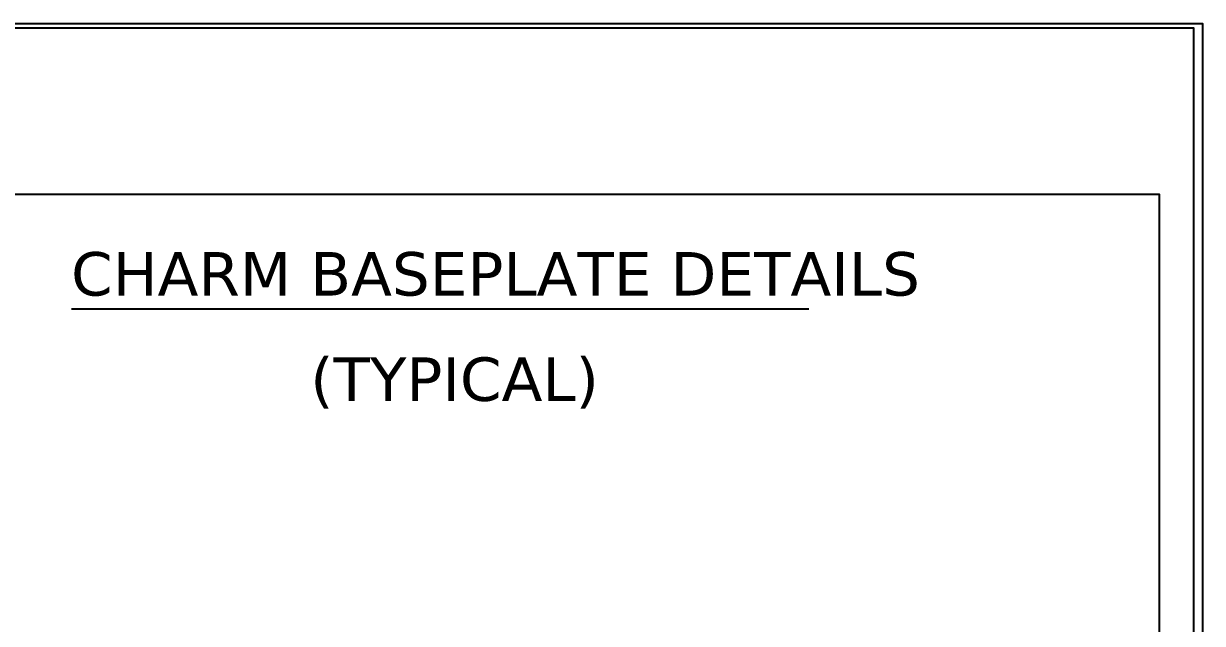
# Model space of a CAD drawing. Extents: x 9438 to 11125, y 1800 to 2873.
# Drawn here: x 10921.7 to 11125.3, y 2769.2 to 2872.7 of the extents above; entities that cross this region are included whole.
import ezdxf

# ---------------------------------------------------------------- set-up
doc = ezdxf.new("R2010")
doc.units = 0
doc.header["$LTSCALE"] = 10
doc.header["$MEASUREMENT"] = 0
doc.layers.add('G02-1-PRDXXXX-E-MRIO-01-P01-01$0$ANNOTATION', color=7, linetype='Continuous')
doc.layers.add('G02-1-PRDXXXX-E-MRIO-01-P01-01$0$TITLE', color=7, linetype='Continuous')
doc.layers.add('G02-1-PRDXXXX-E-MRIO-01-P01-01$0$View', color=251, linetype='Continuous', plot=False)
doc.styles.add('G02-1-PRDXXXX-E-MRIO-01-P01-01$0$PDF Verdana', font='verdana.ttf')

# ---------------------------------------------------------------- blocks, each defined once
blk = doc.blocks.new('G02-1-PRDXXXX-E-MRIO-01-P01-01$0$DV-54809-ZX-370-003')
at = {"layer": 'G02-1-PRDXXXX-E-MRIO-01-P01-01$0$ANNOTATION', "transparency": 33554559}
h = blk.add_hatch(color=256, dxfattribs=at)
h.paths.add_polyline_path([(1593.86, 984.73), (1593.69, 984.73), (1593.86, 984.73)], flags=0)
h.paths.add_polyline_path([(1593.86, 984.73), (1593.69, 984.73), (1593.86, 984.73)], flags=0)
h.paths.add_polyline_path([(1593.86, 984.73), (1593.52, 984.73), (1593.86, 984.73)], flags=0)
h.paths.add_polyline_path([(1593.86, 984.73), (1593.52, 984.73), (1593.86, 984.73)], flags=0)
h = blk.add_hatch(color=256, dxfattribs=at)
h.paths.add_polyline_path([(1595.22, 983.38), (1595.22, 983.38), (1595.22, 983.38)], flags=0)
h.paths.add_polyline_path([(1595.22, 983.38), (1595.22, 983.38), (1595.22, 983.38)], flags=0)
h.paths.add_polyline_path([(1595.22, 983.38), (1594.03, 983.38), (1595.22, 983.38)], flags=0)
h = blk.add_hatch(color=256, dxfattribs=at)
h.paths.add_polyline_path([(1595.56, 984.06), (1595.56, 984.06), (1595.56, 984.06)], flags=0)
h.paths.add_polyline_path([(1595.56, 984.06), (1595.56, 984.06), (1595.56, 984.06)], flags=0)
h.paths.add_polyline_path([(1595.56, 984.06), (1594.37, 984.06), (1595.56, 984.06)], flags=0)
h = blk.add_hatch(color=256, dxfattribs=at)
h.paths.add_polyline_path([(1594.88, 982.87), (1594.88, 982.87), (1594.88, 982.87)], flags=0)
h.paths.add_polyline_path([(1594.88, 982.87), (1594.88, 982.87), (1594.88, 982.87)], flags=0)
h.paths.add_polyline_path([(1594.88, 982.87), (1593.69, 982.87), (1594.88, 982.87)], flags=0)
h = blk.add_hatch(color=256, dxfattribs=at)
h.paths.add_polyline_path([(1588.44, 981.18), (1587.09, 981.18), (1588.44, 981.18)], flags=0)
h.paths.add_polyline_path([(1588.44, 981.18), (1586.92, 981.18), (1588.44, 981.18)], flags=0)
h.paths.add_polyline_path([(1588.44, 981.18), (1586.92, 981.18), (1588.44, 981.18)], flags=0)
h = blk.add_hatch(color=256, dxfattribs=at)
h.paths.add_polyline_path([(1595.05, 980.84), (1594.37, 980.84), (1595.05, 980.84)], flags=0)
h.paths.add_polyline_path([(1595.05, 980.84), (1594.37, 980.84), (1595.05, 980.84)], flags=0)
h.paths.add_polyline_path([(1595.05, 980.84), (1594.37, 980.84), (1595.05, 980.84)], flags=0)
h = blk.add_hatch(color=256, dxfattribs=at)
h.paths.add_polyline_path([(1595.05, 980.67), (1594.37, 980.67), (1595.05, 980.67)], flags=0)
h.paths.add_polyline_path([(1595.05, 980.67), (1594.37, 980.67), (1595.05, 980.67)], flags=0)
h.paths.add_polyline_path([(1595.05, 980.67), (1594.37, 980.67), (1595.05, 980.67)], flags=0)
h = blk.add_hatch(color=256, dxfattribs=at)
h.paths.add_polyline_path([(1595.89, 980.84), (1595.39, 980.84), (1595.89, 980.84)], flags=0)
h.paths.add_polyline_path([(1595.89, 980.84), (1595.39, 980.84), (1595.89, 980.84)], flags=0)
h.paths.add_polyline_path([(1595.89, 980.84), (1595.39, 980.84), (1595.89, 980.84)], flags=0)
h.paths.add_polyline_path([(1595.89, 980.84), (1595.39, 980.84), (1595.89, 980.84)], flags=0)
h = blk.add_hatch(color=256, dxfattribs=at)
h.paths.add_polyline_path([(1596.74, 980.33), (1595.56, 980.33), (1596.74, 980.33)], flags=0)
h.paths.add_polyline_path([(1596.74, 980.33), (1595.56, 980.33), (1596.74, 980.33)], flags=0)
h.paths.add_polyline_path([(1596.74, 980.33), (1595.56, 980.33), (1596.74, 980.33)], flags=0)
h = blk.add_hatch(color=256, dxfattribs=at)
h.paths.add_polyline_path([(1596.91, 980.16), (1596.06, 980.16), (1596.91, 980.16)], flags=0)
h.paths.add_polyline_path([(1596.91, 980.16), (1596.23, 980.16), (1596.91, 980.16)], flags=0)
h.paths.add_polyline_path([(1596.91, 980.16), (1596.23, 980.16), (1596.91, 980.16)], flags=0)
h = blk.add_hatch(color=256, dxfattribs=at)
h.paths.add_polyline_path([(1596.91, 979.99), (1596.4, 979.99), (1596.91, 979.99)], flags=0)
h.paths.add_polyline_path([(1596.91, 979.99), (1596.4, 979.99), (1596.91, 979.99)], flags=0)
h.paths.add_polyline_path([(1596.91, 979.99), (1596.4, 979.99), (1596.91, 979.99)], flags=0)
h.paths.add_polyline_path([(1596.91, 979.99), (1596.4, 979.99), (1596.91, 979.99)], flags=0)
h = blk.add_hatch(color=256, dxfattribs=at)
h.paths.add_polyline_path([(1599.96, 981.18), (1599.62, 981.18), (1599.96, 981.18)], flags=0)
h.paths.add_polyline_path([(1599.96, 981.18), (1599.45, 981.18), (1599.96, 981.18)], flags=0)
h.paths.add_polyline_path([(1599.96, 981.18), (1599.45, 981.18), (1599.96, 981.18)], flags=0)
h = blk.add_hatch(color=256, dxfattribs=at)
h.paths.add_polyline_path([(1587.09, 978.3), (1586.92, 978.3), (1587.09, 978.3)], flags=0)
h.paths.add_polyline_path([(1587.09, 978.3), (1586.92, 978.3), (1587.09, 978.3)], flags=0)
h.paths.add_polyline_path([(1587.09, 978.3), (1586.92, 978.3), (1587.09, 978.3)], flags=0)
h = blk.add_hatch(color=256, dxfattribs=at)
h.paths.add_polyline_path([(1589.46, 978.3), (1588.95, 978.3), (1589.46, 978.3)], flags=0)
h.paths.add_polyline_path([(1589.46, 978.3), (1589.46, 978.3), (1589.46, 978.3)], flags=0)
h.paths.add_polyline_path([(1589.46, 978.3), (1589.29, 978.3), (1589.46, 978.3)], flags=0)
h = blk.add_hatch(color=256, dxfattribs=at)
h.paths.add_polyline_path([(1591.66, 978.47), (1591.49, 978.47), (1591.66, 978.47)], flags=0)
h.paths.add_polyline_path([(1591.66, 978.47), (1591.32, 978.47), (1591.66, 978.47)], flags=0)
h.paths.add_polyline_path([(1591.66, 978.47), (1591.32, 978.47), (1591.66, 978.47)], flags=0)
h = blk.add_hatch(color=256, dxfattribs=at)
h.paths.add_polyline_path([(1591.83, 977.96), (1591.32, 977.96), (1591.83, 977.96)], flags=0)
h.paths.add_polyline_path([(1591.83, 977.96), (1591.49, 977.96), (1591.83, 977.96)], flags=0)
h.paths.add_polyline_path([(1591.83, 977.96), (1591.49, 977.96), (1591.83, 977.96)], flags=0)
h = blk.add_hatch(color=256, dxfattribs=at)
h.paths.add_polyline_path([(1595.22, 978.47), (1595.05, 978.47), (1595.22, 978.47)], flags=0)
h.paths.add_polyline_path([(1595.22, 978.47), (1594.88, 978.47), (1595.22, 978.47)], flags=0)
h.paths.add_polyline_path([(1595.22, 978.47), (1594.88, 978.47), (1595.22, 978.47)], flags=0)
h = blk.add_hatch(color=256, dxfattribs=at)
h.paths.add_polyline_path([(1596.23, 978.13), (1595.73, 978.13), (1596.23, 978.13)], flags=0)
h.paths.add_polyline_path([(1596.23, 978.13), (1595.56, 978.13), (1596.23, 978.13)], flags=0)
h.paths.add_polyline_path([(1596.23, 978.13), (1595.56, 978.13), (1596.23, 978.13)], flags=0)
h = blk.add_hatch(color=256, dxfattribs=at)
h.paths.add_polyline_path([(1596.57, 978.13), (1596.4, 978.13), (1596.57, 978.13)], flags=0)
h.paths.add_polyline_path([(1596.57, 978.13), (1596.4, 978.13), (1596.57, 978.13)], flags=0)
h.paths.add_polyline_path([(1596.57, 978.13), (1596.4, 978.13), (1596.57, 978.13)], flags=0)
h = blk.add_hatch(color=256, dxfattribs=at)
h.paths.add_polyline_path([(1596.57, 977.96), (1596.4, 977.96), (1596.57, 977.96)], flags=0)
h.paths.add_polyline_path([(1596.57, 977.96), (1596.4, 977.96), (1596.57, 977.96)], flags=0)
h.paths.add_polyline_path([(1596.57, 977.96), (1596.4, 977.96), (1596.57, 977.96)], flags=0)
h = blk.add_hatch(color=256, dxfattribs=at)
h.paths.add_polyline_path([(1597.93, 978.47), (1597.59, 978.47), (1597.93, 978.47)], flags=0)
h.paths.add_polyline_path([(1597.93, 978.47), (1597.42, 978.47), (1597.93, 978.47)], flags=0)
h.paths.add_polyline_path([(1597.93, 978.47), (1597.42, 978.47), (1597.93, 978.47)], flags=0)
h = blk.add_hatch(color=256, dxfattribs=at)
h.paths.add_polyline_path([(1601.14, 978.47), (1600.98, 978.47), (1601.14, 978.47)], flags=0)
h.paths.add_polyline_path([(1601.14, 978.47), (1600.98, 978.47), (1601.14, 978.47)], flags=0)
h.paths.add_polyline_path([(1601.14, 978.47), (1600.81, 978.47)], flags=0)
h = blk.add_hatch(color=256, dxfattribs=at)
h.paths.add_polyline_path([(1601.82, 977.79), (1601.48, 977.79), (1601.82, 977.79)], flags=0)
h.paths.add_polyline_path([(1601.82, 977.79), (1601.48, 977.79), (1601.82, 977.79)], flags=0)
h.paths.add_polyline_path([(1601.82, 977.79), (1601.48, 977.79), (1601.82, 977.79)], flags=0)
at = {"layer": 'G02-1-PRDXXXX-E-MRIO-01-P01-01$0$ANNOTATION', "lineweight": 25}
blk.add_lwpolyline([(1432.98, 1043.28), (1680.05, 1043.28), (1680.05, 662.77), (1432.98, 662.77)], close=True, dxfattribs=at)
blk.add_lwpolyline([(1492.25, 1023.47), (1619.59, 1023.47)], dxfattribs=at)
at = {"layer": 'G02-1-PRDXXXX-E-MRIO-01-P01-01$0$ANNOTATION', "attachment_point": 4, "style": 'G02-1-PRDXXXX-E-MRIO-01-P01-01$0$PDF Verdana'}
for s, insert, char_height in [('CHARM BASEPLATE DETAILS', (1492.16, 1029.46), 7.5077), ('(TYPICAL)', (1533.47, 1010.67), 7.508)]:
    blk.add_mtext(s, dxfattribs=dict(at, insert=insert, char_height=char_height))

msp = doc.modelspace()

# ---------------------------------------------------------------- linework, layer by layer
at = {"layer": 'G02-1-PRDXXXX-E-MRIO-01-P01-01$0$TITLE'}
msp.add_lwpolyline([(9437.72, 2872.74), (11125.26, 2872.74), (11125.26, 1884.07), (9437.72, 1884.07)], close=True, dxfattribs=at)
at = {"layer": 'G02-1-PRDXXXX-E-MRIO-01-P01-01$0$View'}
msp.add_lwpolyline([(9437.72, 2872), (11123.72, 2872), (11123.72, 1886), (9437.72, 1886)], close=True, dxfattribs=at)

# ---------------------------------------------------------------- block references
msp.add_blockref('G02-1-PRDXXXX-E-MRIO-01-P01-01$0$DV-54809-ZX-370-003', (9437.72, 1800))

doc.saveas('drawing.dxf')
